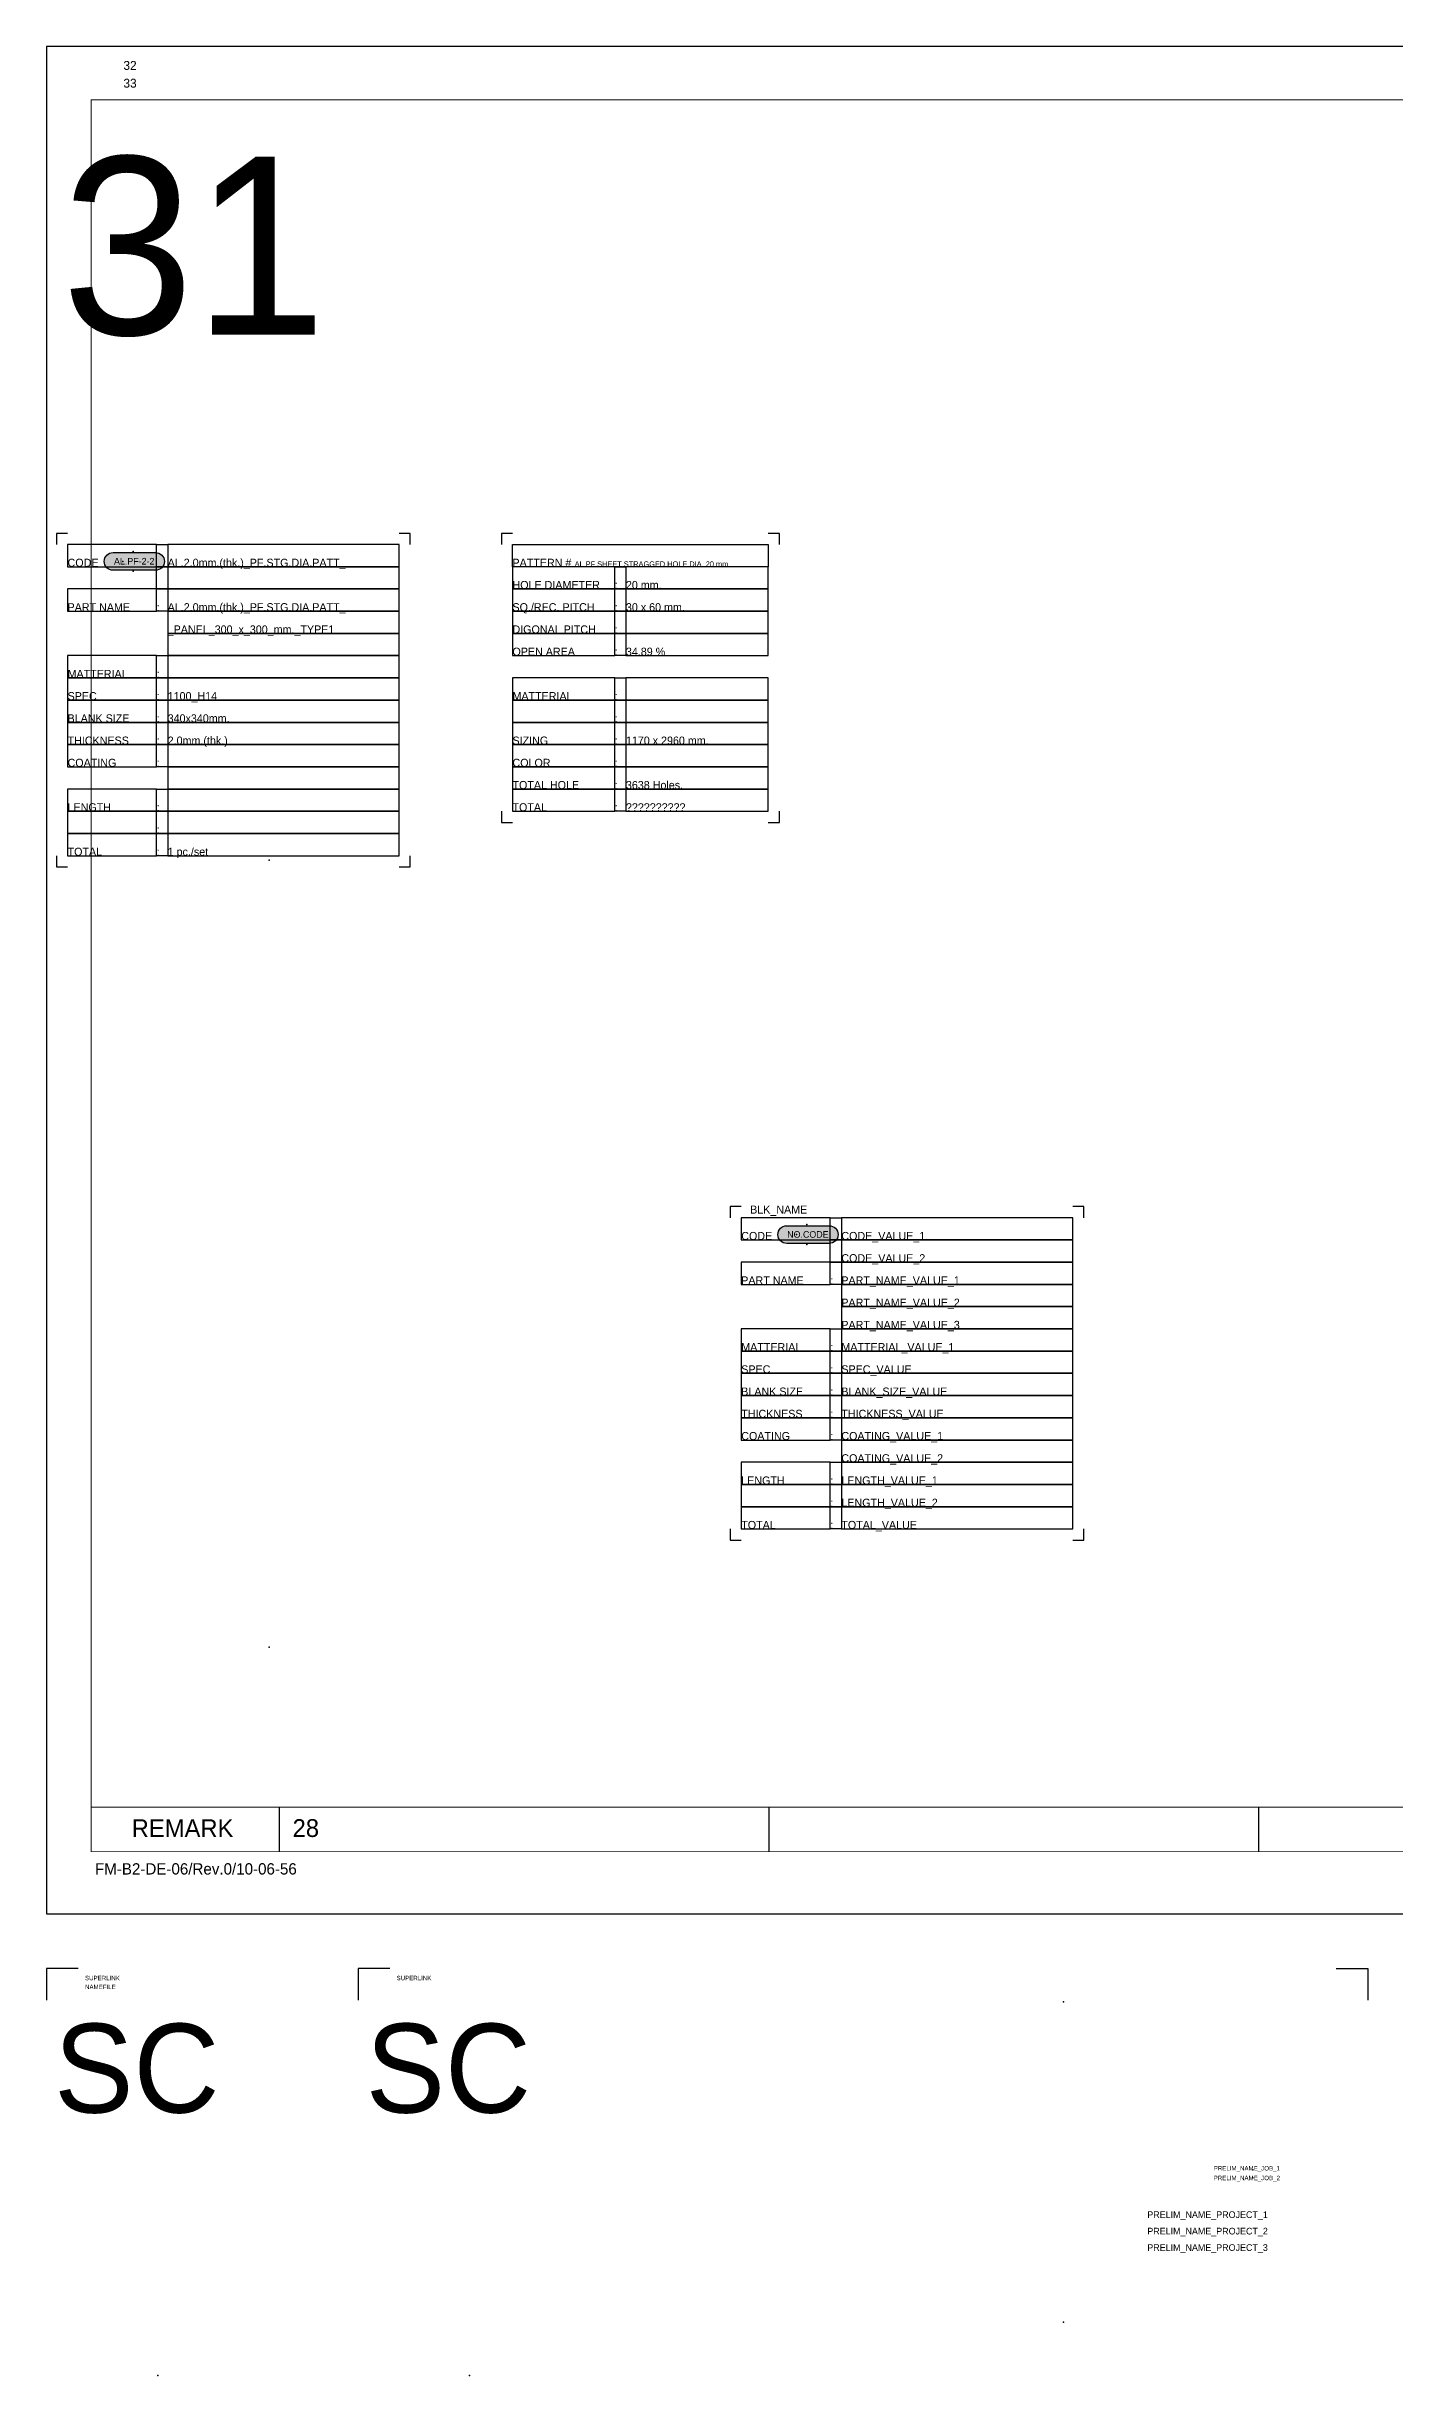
# Model space of a CAD drawing. Header units: millimetres. Extents: x -244126 to 368105, y -173968 to 259060.
# Drawn here: x 909 to 1212, y 893 to 1417 of the extents above; entities that cross this region are included whole.
import ezdxf
from ezdxf.enums import TextEntityAlignment as Align

# ---------------------------------------------------------------- set-up
doc = ezdxf.new("R2010")
doc.units = ezdxf.units.MM
doc.header["$MEASUREMENT"] = 0
doc.linetypes.add('005_GG_TA_LINE', pattern=[13.75, 5, -1.25, 1.25, -1.25, 5])
doc.linetypes.add('BORDER2', pattern=[22.224999999999998, 6.35, -3.175, 6.35, -3.175, 0, -3.175])
for name, color, linetype in [('000 - H A T C H', 8, 'Continuous'), ('000 - L I N E 0.1', 1, 'Continuous'), ('000 - SYMBOL CON', 1, 'Continuous'), ('000 - T E X T', 4, 'Continuous'), ('000 - TITLEBLOCK', 4, 'Continuous'), ('A04_TUBE SERIES', 7, 'Continuous'), ('A12_PERFORATED', 1, 'Continuous')]:
    doc.layers.add(name, color=color, linetype=linetype)
doc.styles.add('BROWALLIA', font='BrowalliaUPC.ttf')
doc.styles.add('century gothic111111', font='CordiaUPC.ttf')
doc.styles.add('Cetury Gothic', font='GOTHIC.TTF')
doc.styles.add('MtXpl_BrowalliaUPC', font='BrowalliaUPC.ttf')
doc.styles.add('TA', font='Cordia New.ttf', dxfattribs={"height": 4.5})

# ---------------------------------------------------------------- blocks, each defined once
blk = doc.blocks.new('A$C829836ee')
for p in [(0, 3), (0, -3)]:
    blk.add_point(p)
blk = doc.blocks.new('*U4953')
at = {"layer": '000 - H A T C H'}
h = blk.add_hatch(color=250, dxfattribs=at)
h.dxf.hatch_style = 1
edge = h.paths.add_edge_path()
edge.add_arc((10.22903233604088, -3.798085609518239), 1.999996526771562, 90, 270, ccw=False)
edge.add_line((10.22903233604088, -1.798089082746677), (19.7635130273643, -1.798089082746678))
edge.add_arc((19.7635130273643, -3.79808560951824), 1.999996526771562, -90, 90, ccw=False)
edge.add_line((19.7635130273643, -5.798082136289803), (10.22903233604088, -5.798082136289802))
at = {"layer": '000 - SYMBOL CON', "color": 2}
blk.add_lwpolyline([(10.22903233604088, -5.798082136289802, -0.9999999999999999), (10.22903233604088, -1.798089082746677), (19.7635130273643, -1.798089082746678, -0.9999999999999999), (19.7635130273643, -5.798082136289803)], format="xyb", close=True, dxfattribs=at)
at = {"layer": 'A04_TUBE SERIES', "color": 3}
blk.add_point((12.41344191073604, -3.798085609518238), dxfattribs=at)
at = {"layer": 'Defpoints', "color": 250}
for points in [[(0, 2.5), (-2.5, 2.5), (-2.5, 0)], [(77, 0), (77, 2.5), (74.5, 2.5)], [(-2.5, -70), (-2.5, -72.5), (0, -72.5)], [(74.5, -72.5), (77, -72.5), (77, -70)]]:
    blk.add_lwpolyline(points, dxfattribs=at)
for points in [[(0, -5), (20, -5), (20, 0), (0, 0)], [(20, 0), (22.5, 0), (22.5, -5), (20, -5)], [(22.5, -5), (74.5, -5), (74.5, 0), (22.5, 0)], [(20, -5), (22.5, -5), (22.5, -10), (20, -10)], [(22.5, -10), (74.5, -10), (74.5, -5), (22.5, -5)], [(0, -15), (20, -15), (20, -10), (0, -10)], [(20, -10), (22.5, -10), (22.5, -15), (20, -15)], [(22.5, -15), (74.5, -15), (74.5, -10), (22.5, -10)], [(22.5, -20), (74.5, -20), (74.5, -15), (22.5, -15)], [(22.5, -25), (74.5, -25), (74.5, -20), (22.5, -20)], [(0, -30), (20, -30), (20, -25), (0, -25)], [(20, -25), (22.5, -25), (22.5, -30), (20, -30)], [(22.5, -30), (74.5, -30), (74.5, -25), (22.5, -25)], [(0, -35), (20, -35), (20, -30), (0, -30)], [(20, -30), (22.5, -30), (22.5, -35), (20, -35)], [(22.5, -35), (74.5, -35), (74.5, -30), (22.5, -30)], [(0, -40), (20, -40), (20, -35), (0, -35)], [(20, -35), (22.5, -35), (22.5, -40), (20, -40)], [(22.5, -40), (74.5, -40), (74.5, -35), (22.5, -35)], [(0, -45), (20, -45), (20, -40), (0, -40)], [(20, -40), (22.5, -40), (22.5, -45), (20, -45)], [(22.5, -45), (74.5, -45), (74.5, -40), (22.5, -40)], [(0, -50), (20, -50), (20, -45), (0, -45)], [(20, -45), (22.5, -45), (22.5, -50), (20, -50)], [(22.5, -50), (74.5, -50), (74.5, -45), (22.5, -45)], [(22.5, -55), (74.5, -55), (74.5, -50), (22.5, -50)], [(0, -60), (20, -60), (20, -55), (0, -55)], [(20, -55), (22.5, -55), (22.5, -60), (20, -60)], [(22.5, -60), (74.5, -60), (74.5, -55), (22.5, -55)], [(0, -65), (20, -65), (20, -60), (0, -60)], [(20, -60), (22.5, -60), (22.5, -65), (20, -65)], [(22.5, -65), (74.5, -65), (74.5, -60), (22.5, -60)], [(0, -70), (20, -70), (20, -65), (0, -65)], [(20, -65), (22.5, -65), (22.5, -70), (20, -70)], [(22.5, -70), (74.5, -70), (74.5, -65), (22.5, -65)]]:
    blk.add_lwpolyline(points, close=True, dxfattribs=at)
at = {"xscale": 0.7454636594928784, "yscale": 0.7454636594928784, "zscale": 0.7454636594928784}
blk.add_blockref('A$C829836ee', (14.71024477253762, -3.798085609518238), dxfattribs=at)
at = {"layer": '000 - T E X T', "linetype": 'BORDER2', "style": 'TA'}
for s, p in [('CODE', (0, -5)), ('PART NAME', (0, -15)), (':', (20, -15)), ('MATTERIAL', (0, -30)), (':', (20, -30)), ('SPEC', (0, -35)), (':', (20, -35)), ('BLANK SIZE', (0, -40)), (':', (20, -40)), ('THICKNESS', (0, -45)), (':', (20, -45)), ('COATING', (0, -50)), (':', (20, -50)), ('LENGTH', (0, -60)), (':', (20, -60)), (':', (20, -65)), ('TOTAL', (0, -70)), (':', (20, -70))]:
    blk.add_text(s, height=1.8, dxfattribs=at).set_placement(p)
at = {"layer": '000 - T E X T', "style": 'TA', "flags": 1}
blk.add_attdef('BLK_NAME', (1.99330865365971, 0.9297913710984744), '', height=1.8, dxfattribs=at)
at = {"layer": '000 - T E X T', "style": 'MtXpl_BrowalliaUPC'}
blk.add_attdef('NO.CODE', text='', height=1.490927318985757, dxfattribs=at).set_placement((14.97744705607189, -3.762239535077827), align=Align.MIDDLE_CENTER)
at = {"layer": '000 - T E X T', "style": 'TA'}
for tag, p in [('CODE_VALUE_1', (22.5, -5)), ('CODE_VALUE_2', (22.5, -10)), ('PART_NAME_VALUE_1', (22.5, -15)), ('PART_NAME_VALUE_2', (22.5, -20)), ('PART_NAME_VALUE_3', (22.5, -25)), ('MATTERIAL_VALUE_1', (22.5, -30)), ('SPEC_VALUE', (22.5, -35)), ('BLANK_SIZE_VALUE', (22.5, -40)), ('THICKNESS_VALUE', (22.5, -45)), ('COATING_VALUE_1', (22.5, -50)), ('COATING_VALUE_2', (22.5, -55)), ('LENGTH_VALUE_1', (22.5, -60)), ('LENGTH_VALUE_2', (22.5, -65)), ('TOTAL_VALUE', (22.5, -70))]:
    blk.add_attdef(tag, p, '', height=1.8, dxfattribs=at)
blk = doc.blocks.new('A$C895ab30c')
at = {"layer": 'Defpoints', "color": 250}
blk.add_lwpolyline([(-3.552713678800501e-15, 2.5), (-2.500000000000004, 2.5), (-2.500000000000004, 0)], dxfattribs=at)
blk = doc.blocks.new('*U77')
at = {"layer": 'Defpoints', "color": 250}
for points in [[(0, 0), (57.5, 0), (57.5, -5), (0, -5)], [(0, -10), (23, -10), (23, -5), (0, -5)], [(23, -5), (25.5, -5), (25.5, -10), (23, -10)], [(25.5, -10), (57.5, -10), (57.5, -5), (25.5, -5)], [(0, -15), (23, -15), (23, -10), (0, -10)], [(23, -10), (25.5, -10), (25.5, -15), (23, -15)], [(25.5, -15), (57.5, -15), (57.5, -10), (25.5, -10)], [(0, -20), (23, -20), (23, -15), (0, -15)], [(23, -15), (25.5, -15), (25.5, -20), (23, -20)], [(25.5, -20), (57.5, -20), (57.5, -15), (25.5, -15)], [(0, -25), (23, -25), (23, -20), (0, -20)], [(23, -20), (25.5, -20), (25.5, -25), (23, -25)], [(25.5, -25), (57.5, -25), (57.5, -20), (25.5, -20)], [(0, -35), (23, -35), (23, -30), (0, -30)], [(23, -30), (25.5, -30), (25.5, -35), (23, -35)], [(25.5, -35), (57.5, -35), (57.5, -30), (25.5, -30)], [(0, -40), (23, -40), (23, -35), (0, -35)], [(23, -35), (25.5, -35), (25.5, -40), (23, -40)], [(25.5, -40), (57.5, -40), (57.5, -35), (25.5, -35)], [(0, -45), (23, -45), (23, -40), (0, -40)], [(23, -40), (25.5, -40), (25.5, -45), (23, -45)], [(25.5, -45), (57.5, -45), (57.5, -40), (25.5, -40)], [(0, -50), (23, -50), (23, -45), (0, -45)], [(23, -45), (25.5, -45), (25.5, -50), (23, -50)], [(25.5, -50), (57.5, -50), (57.5, -45), (25.5, -45)], [(0, -55), (23, -55), (23, -50), (0, -50)], [(23, -50), (25.5, -50), (25.5, -55), (23, -55)], [(25.5, -55), (57.5, -55), (57.5, -50), (25.5, -50)], [(0, -60), (23, -60), (23, -55), (0, -55)], [(23, -55), (25.5, -55), (25.5, -60), (23, -60)], [(25.5, -60), (57.5, -60), (57.5, -55), (25.5, -55)]]:
    blk.add_lwpolyline(points, close=True, dxfattribs=at)
blk.add_blockref('A$C895ab30c', (0, 0))
for p, rotation in [((57.5, 0), 270), ((0, -60), 90), ((57.5, -60), 180)]:
    blk.add_blockref('A$C895ab30c', p, dxfattribs=dict(rotation=rotation))
at = {"style": 'TA', "flags": 1}
blk.add_attdef('BLK_NAME', (-3.552713678800501e-15, 2.5), '', height=1.8, dxfattribs=at)
at = {"layer": '000 - T E X T', "linetype": 'BORDER2', "style": 'TA'}
for s, p in [('PATTERN #', (0, -5)), ('HOLE DIAMETER', (0, -10)), (':', (23, -10)), ('SQ./REC. PITCH', (0, -15)), (':', (23, -15)), ('DIGONAL PITCH', (0, -20)), (':', (23, -20)), ('OPEN AREA', (0, -25)), (':', (23, -25)), ('MATTERIAL', (0, -35)), (':', (23, -35)), (':', (23, -40)), ('SIZING', (0, -45)), (':', (23, -45)), ('COLOR ', (0, -50)), (':', (23, -50)), ('TOTAL HOLE', (0, -55)), (':', (23, -55)), ('TOTAL ', (0, -60)), (':', (23, -60))]:
    blk.add_text(s, height=1.8, dxfattribs=at).set_placement(p)
at = {"layer": '000 - T E X T', "style": 'TA'}
for tag, p, height in [('PATTERN_DNCE', (13.97398693914147, -5), 1.2), ('HOLE_DIAMETER_VALUE', (25.5, -10), 1.8), ('SQUARE/REC_PITCH_VALUE', (25.5, -15), 1.8), ('DIGONAL_PITCH_VALUE', (25.5, -20), 1.8), ('OPEN_AREA_VALUE', (25.5, -25), 1.8), ('MATTERIAL_VALUE_1', (25.5, -35), 1.8), ('MATTERIAL_VALUE2', (25.5, -40), 1.8), ('SIZING_VALUE', (25.5, -45), 1.8), ('COATING_VALUE_2', (25.5, -50), 1.8), ('TOTAL_HOLE_VALUE', (25.5, -55), 1.8), ('TOTAL_VALUE', (25.5, -60), 1.8)]:
    blk.add_attdef(tag, p, '', height=height, dxfattribs=at)
blk = doc.blocks.new('A$Cfd196da9')
at = {"color": 0, "linetype": 'ByBlock', "const_width": 0.1}
blk.add_lwpolyline([(-143.5, -98.00000000003524), (96.5, -98.00000000003524), (96.5, 98.99999999999818), (-143.5, 98.99999999999818)], close=True, dxfattribs=at)
blk = doc.blocks.new('*U1670')
at = {"linetype": '005_GG_TA_LINE'}
for p in [(50, 236.9999999999629), (50, 59.99999999992951)]:
    blk.add_point(p, dxfattribs=at)
at = {"layer": '000 - L I N E 0.1', "color": 21, "linetype": 'Continuous'}
for points in [[(14.23942678061212, 420), (0, 420), (0, 405.7605732193879)], [(0, 14.23942678061212), (0, 0), (14.23942678061212, 0)]]:
    blk.add_lwpolyline(points, dxfattribs=at)
at = {"layer": '000 - T E X T', "color": 3}
for p, q in [((52.29530182271264, 23.99999999992997), (52.29530182271264, 13.99999999992997)), ((162.374751367508, 13.99999999992997), (162.374751367508, 23.99999999992997)), ((272.454200912307, 13.99999999992997), (272.4542009123106, 23.99999999992997))]:
    blk.add_line(p, q, dxfattribs=at)
at = {"layer": '000 - T E X T', "color": 3, "const_width": 0.2}
blk.add_lwpolyline([(10, 23.99999999992997), (490, 23.99999999992997)], dxfattribs=at)
at = {"layer": '000 - TITLEBLOCK', "color": 250}
blk.add_lwpolyline([(0, 0), (594, 0), (594, 420), (0, 420)], close=True, dxfattribs=at)
at = {"layer": '000 - T E X T', "color": 3, "xscale": 2, "yscale": 2, "zscale": 2}
blk.add_blockref('A$Cfd196da9', (297, 210), dxfattribs=at)
at = {"color": 4, "insert": (19.11776528616974, 21.28120582515294), "char_height": 4, "width": 228.2469897526464, "attachment_point": 1, "style": 'BROWALLIA'}
blk.add_mtext('{\\fCentury Gothic|b0|i0|c0|p34;REMARK}', dxfattribs=at)
at = {"color": 4, "style": 'TA'}
blk.add_attdef('PAPER_SIZE', text='', height=2.501996734691533, dxfattribs=at).set_placement((568.5990135701577, 9.974056278897478), align=Align.MIDDLE_RIGHT)
blk.add_attdef('SCALE_SIZE', text='', height=2.501996734691533, dxfattribs=at).set_placement((573.5108402257829, 10.02616452662733), align=Align.MIDDLE_LEFT)
at = {"layer": '000 - H A T C H', "color": 4, "insert": (10.87286736952956, 11.39760641109569), "char_height": 2.542754782252207, "attachment_point": 1, "style": 'century gothic111111'}
blk.add_mtext('FM-B2-DE-06/Rev.0/10-06-56', dxfattribs=at)
at = {"layer": '000 - T E X T', "color": 250, "style": 'TA'}
for tag, height, p in [('SUPERLINK', 2, (17.26463526980069, 415.7653398632592)), ('NAMEFILE', 2, (17.26463526980069, 411.7648986908698)), ('SC', 40, (3.363757568388337, 375.2105322544021))]:
    blk.add_attdef(tag, text='', height=height, dxfattribs=at).set_placement(p, align=Align.MIDDLE_LEFT)
at = {"layer": '000 - T E X T', "color": 4, "style": 'TA'}
for tag, height, p in [('NAME_JOB_1', 2, (523.6650049813361, 338.2500439985579)), ('NAME_JOB_2', 2, (523.6650049813361, 333.8867485748833)), ('NAME_PROJECT_1', 3, (493.8065500009579, 318.9690721230327)), ('NAME_PROJECT_2', 3, (493.8065500009579, 311.569072123033)), ('NAME_PROJECT_3', 3, (493.8065500009579, 304.1690721230334)), ('CODE_VALUE_1', 1.9, (521.1485223883988, 289.1219760909862)), ('CODE_VALUE_2', 1.9, (521.1485223883988, 283.1219760909862)), ('PART_NAME_VALUE_1', 1.9, (521.1485223883988, 275.8743451299797)), ('PART_NAME_VALUE_2', 1.9, (521.1485223883988, 269.8743451299797)), ('PART_NAME_VALUE_3', 1.9, (521.1485223883988, 263.8743451299797)), ('MATTERIAL_VALUE_1', 3.6, (521.9568614150412, 256.9034935403442)), ('SPEC_VALUE', 3.6, (521.9568614150412, 248.684110886712)), ('THICKNESS_VALUE', 3.6, (521.9568614150412, 240.5284461369492)), ('COATING_VALUE_1', 3.6, (521.9568614150412, 232.5002113758082)), ('COATING_VALUE_2', 3.6, (521.9568614150412, 224.4719766146673)), ('NAME_TITLE_1', 2.4, (494.5065500009587, 77.61733796621047)), ('NAME_TITLE_2', 2.4, (494.5065500009587, 70.95733796621062)), ('NAME_TITLE_3', 2.4, (494.5065500009587, 64.29733796621076)), ('DRAWING_NO1', 2.4, (494.6108710958615, 32.91537826389776)), ('DRAWING_NO2', 2.4, (494.6108710958615, 24.91449591911896))]:
    blk.add_attdef(tag, text='', height=height, dxfattribs=at).set_placement(p, align=Align.MIDDLE_LEFT)
for tag, p in [('NAME_DAFT', (553.4109758988125, 136.2160752078244)), ('NAME_CHECKED', (553.4109758988125, 122.5951696465036)), ('NAME_DESIGNER', (553.4109758988125, 109.2112607215558)), ('NAME_DESIGN_MGR', (553.4109758988125, 95.11636188748889))]:
    blk.add_attdef(tag, text='', height=3.6, dxfattribs=at).set_placement(p, align=Align.MIDDLE_CENTER)
for tag, p, height in [('REV', (553.5263021051287, 50.24995384904196), 3.7529951020373), ('NAME_REMARK', (55.28589976401418, 17.30396926597859), 4)]:
    blk.add_attdef(tag, p, '', height=height, dxfattribs=at)
at = {"layer": '000 - T E X T', "color": 4, "style": 'Cetury Gothic'}
for tag, p in [('SHEET_NO.', (561.5789428620446, 33.99774362902372)), ('TOTAL_SHEET_NO.', (560.9658428601324, 17.63984143132984))]:
    blk.add_attdef(tag, text='', height=3.6, dxfattribs=at).set_placement(p, align=Align.CENTER)

msp = doc.modelspace()

# ---------------------------------------------------------------- hatches: boundary and pattern name
at = {"layer": '000 - H A T C H'}
h = msp.add_hatch(color=250, dxfattribs=at)
h.dxf.hatch_style = 1
edge = h.paths.add_edge_path()
edge.add_arc((1075.49881582252, 1149.705446012952), 1.999996526771562, 90, 270, ccw=False)
edge.add_line((1075.49881582252, 1151.705442539723), (1085.033296513843, 1151.705442539723))
edge.add_arc((1085.033296513843, 1149.705446012952), 1.999996526771562, -90, 90, ccw=False)
edge.add_line((1085.033296513843, 1147.70544948618), (1075.49881582252, 1147.70544948618))

# ---------------------------------------------------------------- linework, layer by layer
for p in [(1137.666463933691, 977.1111668986532), (1180.288604478159, 939.3771959074747), (1180.288604478159, 937.5250241264512), (1137.666463933691, 905.1111668986823)]:
    msp.add_point(p)
at = {"linetype": '005_GG_TA_LINE'}
for p in [(934.1376248644176, 893.1111668986347), (1004.166463933691, 893.1111668986347)]:
    msp.add_point(p, dxfattribs=at)
at = {"layer": '000 - L I N E 0.1', "color": 21, "linetype": 'Continuous'}
for points in [[(916.2573382547237, 984.6111668986532), (909.1376248644176, 984.6111668986532), (909.1376248644176, 977.4914535083471)], [(986.2861773239968, 984.6111668986532), (979.1664639336907, 984.6111668986532), (979.1664639336907, 977.4914535083471)], [(1199.017911474112, 984.6111668986532), (1206.137624864418, 984.6111668986532), (1206.137624864418, 977.4914535083471)]]:
    msp.add_lwpolyline(points, dxfattribs=at)
at = {"layer": '000 - SYMBOL CON', "color": 2}
msp.add_lwpolyline([(1075.49881582252, 1147.70544948618, -0.9999999999999999), (1075.49881582252, 1151.705442539723), (1085.033296513843, 1151.705442539723, -0.9999999999999999), (1085.033296513843, 1147.70544948618)], format="xyb", close=True, dxfattribs=at)
at = {"layer": 'A04_TUBE SERIES', "color": 3}
msp.add_point((1077.683225397215, 1149.705446012952), dxfattribs=at)
at = {"layer": 'Defpoints', "color": 250}
for points in [[(1065.269783486479, 1156.00353162247), (1062.769783486479, 1156.00353162247), (1062.769783486479, 1153.50353162247)], [(1142.269783486479, 1153.50353162247), (1142.269783486479, 1156.00353162247), (1139.769783486479, 1156.00353162247)], [(1062.769783486479, 1083.50353162247), (1062.769783486479, 1081.00353162247), (1065.269783486479, 1081.00353162247)], [(1139.769783486479, 1081.00353162247), (1142.269783486479, 1081.00353162247), (1142.269783486479, 1083.50353162247)]]:
    msp.add_lwpolyline(points, dxfattribs=at)
for points in [[(1065.269783486479, 1148.50353162247), (1085.269783486479, 1148.50353162247), (1085.269783486479, 1153.50353162247), (1065.269783486479, 1153.50353162247)], [(1085.269783486479, 1153.50353162247), (1087.769783486479, 1153.50353162247), (1087.769783486479, 1148.50353162247), (1085.269783486479, 1148.50353162247)], [(1087.769783486479, 1148.50353162247), (1139.769783486479, 1148.50353162247), (1139.769783486479, 1153.50353162247), (1087.769783486479, 1153.50353162247)], [(1085.269783486479, 1148.50353162247), (1087.769783486479, 1148.50353162247), (1087.769783486479, 1143.50353162247), (1085.269783486479, 1143.50353162247)], [(1087.769783486479, 1143.50353162247), (1139.769783486479, 1143.50353162247), (1139.769783486479, 1148.50353162247), (1087.769783486479, 1148.50353162247)], [(1065.269783486479, 1138.50353162247), (1085.269783486479, 1138.50353162247), (1085.269783486479, 1143.50353162247), (1065.269783486479, 1143.50353162247)], [(1085.269783486479, 1143.50353162247), (1087.769783486479, 1143.50353162247), (1087.769783486479, 1138.50353162247), (1085.269783486479, 1138.50353162247)], [(1087.769783486479, 1138.50353162247), (1139.769783486479, 1138.50353162247), (1139.769783486479, 1143.50353162247), (1087.769783486479, 1143.50353162247)], [(1087.769783486479, 1133.50353162247), (1139.769783486479, 1133.50353162247), (1139.769783486479, 1138.50353162247), (1087.769783486479, 1138.50353162247)], [(1087.769783486479, 1128.50353162247), (1139.769783486479, 1128.50353162247), (1139.769783486479, 1133.50353162247), (1087.769783486479, 1133.50353162247)], [(1065.269783486479, 1123.50353162247), (1085.269783486479, 1123.50353162247), (1085.269783486479, 1128.50353162247), (1065.269783486479, 1128.50353162247)], [(1085.269783486479, 1128.50353162247), (1087.769783486479, 1128.50353162247), (1087.769783486479, 1123.50353162247), (1085.269783486479, 1123.50353162247)], [(1087.769783486479, 1123.50353162247), (1139.769783486479, 1123.50353162247), (1139.769783486479, 1128.50353162247), (1087.769783486479, 1128.50353162247)], [(1065.269783486479, 1118.50353162247), (1085.269783486479, 1118.50353162247), (1085.269783486479, 1123.50353162247), (1065.269783486479, 1123.50353162247)], [(1085.269783486479, 1123.50353162247), (1087.769783486479, 1123.50353162247), (1087.769783486479, 1118.50353162247), (1085.269783486479, 1118.50353162247)], [(1087.769783486479, 1118.50353162247), (1139.769783486479, 1118.50353162247), (1139.769783486479, 1123.50353162247), (1087.769783486479, 1123.50353162247)], [(1065.269783486479, 1113.50353162247), (1085.269783486479, 1113.50353162247), (1085.269783486479, 1118.50353162247), (1065.269783486479, 1118.50353162247)], [(1085.269783486479, 1118.50353162247), (1087.769783486479, 1118.50353162247), (1087.769783486479, 1113.50353162247), (1085.269783486479, 1113.50353162247)], [(1087.769783486479, 1113.50353162247), (1139.769783486479, 1113.50353162247), (1139.769783486479, 1118.50353162247), (1087.769783486479, 1118.50353162247)], [(1065.269783486479, 1108.50353162247), (1085.269783486479, 1108.50353162247), (1085.269783486479, 1113.50353162247), (1065.269783486479, 1113.50353162247)], [(1085.269783486479, 1113.50353162247), (1087.769783486479, 1113.50353162247), (1087.769783486479, 1108.50353162247), (1085.269783486479, 1108.50353162247)], [(1087.769783486479, 1108.50353162247), (1139.769783486479, 1108.50353162247), (1139.769783486479, 1113.50353162247), (1087.769783486479, 1113.50353162247)], [(1065.269783486479, 1103.50353162247), (1085.269783486479, 1103.50353162247), (1085.269783486479, 1108.50353162247), (1065.269783486479, 1108.50353162247)], [(1085.269783486479, 1108.50353162247), (1087.769783486479, 1108.50353162247), (1087.769783486479, 1103.50353162247), (1085.269783486479, 1103.50353162247)], [(1087.769783486479, 1103.50353162247), (1139.769783486479, 1103.50353162247), (1139.769783486479, 1108.50353162247), (1087.769783486479, 1108.50353162247)], [(1087.769783486479, 1098.50353162247), (1139.769783486479, 1098.50353162247), (1139.769783486479, 1103.50353162247), (1087.769783486479, 1103.50353162247)], [(1065.269783486479, 1093.50353162247), (1085.269783486479, 1093.50353162247), (1085.269783486479, 1098.50353162247), (1065.269783486479, 1098.50353162247)], [(1085.269783486479, 1098.50353162247), (1087.769783486479, 1098.50353162247), (1087.769783486479, 1093.50353162247), (1085.269783486479, 1093.50353162247)], [(1087.769783486479, 1093.50353162247), (1139.769783486479, 1093.50353162247), (1139.769783486479, 1098.50353162247), (1087.769783486479, 1098.50353162247)], [(1065.269783486479, 1088.50353162247), (1085.269783486479, 1088.50353162247), (1085.269783486479, 1093.50353162247), (1065.269783486479, 1093.50353162247)], [(1085.269783486479, 1093.50353162247), (1087.769783486479, 1093.50353162247), (1087.769783486479, 1088.50353162247), (1085.269783486479, 1088.50353162247)], [(1087.769783486479, 1088.50353162247), (1139.769783486479, 1088.50353162247), (1139.769783486479, 1093.50353162247), (1087.769783486479, 1093.50353162247)], [(1065.269783486479, 1083.50353162247), (1085.269783486479, 1083.50353162247), (1085.269783486479, 1088.50353162247), (1065.269783486479, 1088.50353162247)], [(1085.269783486479, 1088.50353162247), (1087.769783486479, 1088.50353162247), (1087.769783486479, 1083.50353162247), (1085.269783486479, 1083.50353162247)], [(1087.769783486479, 1083.50353162247), (1139.769783486479, 1083.50353162247), (1139.769783486479, 1088.50353162247), (1087.769783486479, 1088.50353162247)]]:
    msp.add_lwpolyline(points, close=True, dxfattribs=at)

# ---------------------------------------------------------------- block references
ref = msp.add_blockref('*U1670', (909.1376248644176, 996.91587985557))
ref.add_attrib('NAME_REMARK', '28', (964.4235246284318, 1014.219849121549), dxfattribs={"layer": '000 - T E X T', "color": 4, "height": 4, "style": 'TA'})
ref.add_attrib('SC', '31', dxfattribs={"layer": '000 - T E X T', "color": 250, "height": 40, "style": 'TA'}).set_placement((912.5013824328059, 1372.126412109972), align=Align.MIDDLE_LEFT)
ref.add_attrib('SUPERLINK', '32', dxfattribs={"layer": '000 - T E X T', "color": 250, "height": 2, "style": 'TA'}).set_placement((926.4022601342183, 1412.681219718829), align=Align.MIDDLE_LEFT)
ref.add_attrib('NAMEFILE', '33', dxfattribs={"layer": '000 - T E X T', "color": 250, "height": 2, "style": 'TA'}).set_placement((926.4022601342183, 1408.68077854644), align=Align.MIDDLE_LEFT)
at = {"xscale": 0.7454636594928784, "yscale": 0.7454636594928784, "zscale": 0.7454636594928784}
msp.add_blockref('A$C829836ee', (1079.980028259016, 1149.705446012952), dxfattribs=at)
at = {"layer": '000 - T E X T'}
msp.add_blockref('*U4953', (913.849297397343, 1304.924017711606), dxfattribs=at).add_auto_attribs({'NO.CODE': 'AL.PF-2-2', 'CODE_VALUE_1': 'AL.2.0mm.(thk.)_PF.STG.DIA.PATT_', 'PART_NAME_VALUE_1': 'AL.2.0mm.(thk.)_PF.STG.DIA.PATT_', 'PART_NAME_VALUE_2': '_PANEL_300_x_300_mm._TYPE1', 'SPEC_VALUE': '1100_H14', 'BLANK_SIZE_VALUE': '340x340mm. ', 'THICKNESS_VALUE': '2.0mm.(thk.)', 'TOTAL_VALUE': '1 pc./set'})
at = {"layer": 'A12_PERFORATED'}
msp.add_blockref('*U77', (1013.849297397339, 1304.924017711606), dxfattribs=at).add_auto_attribs({'PATTERN_DNCE': 'AL.PF.SHEET STRAGGED HOLE DIA. 20 mm.', 'HOLE_DIAMETER_VALUE': '20 mm.', 'SQUARE/REC_PITCH_VALUE': '30 x 60 mm.', 'OPEN_AREA_VALUE': '34.89 %', 'SIZING_VALUE': '1170 x 2960 mm.', 'TOTAL_HOLE_VALUE': '3638 Holes.', 'TOTAL_VALUE': 'ตามใบสั่งงาน'})

# ---------------------------------------------------------------- texts
at = {"layer": '000 - T E X T', "linetype": 'BORDER2', "style": 'TA'}
for s, p in [('CODE', (1065.269783486479, 1148.50353162247)), ('PART NAME', (1065.269783486479, 1138.50353162247)), (':', (1085.269783486479, 1138.50353162247)), ('MATTERIAL', (1065.269783486479, 1123.50353162247)), (':', (1085.269783486479, 1123.50353162247)), ('SPEC', (1065.269783486479, 1118.50353162247)), (':', (1085.269783486479, 1118.50353162247)), ('BLANK SIZE', (1065.269783486479, 1113.50353162247)), (':', (1085.269783486479, 1113.50353162247)), ('THICKNESS', (1065.269783486479, 1108.50353162247)), ('COATING', (1065.269783486479, 1103.50353162247)), (':', (1085.269783486479, 1108.50353162247)), (':', (1085.269783486479, 1103.50353162247)), ('LENGTH', (1065.269783486479, 1093.50353162247)), (':', (1085.269783486479, 1093.50353162247)), (':', (1085.269783486479, 1088.50353162247)), ('TOTAL', (1065.269783486479, 1083.50353162247)), (':', (1085.269783486479, 1083.50353162247))]:
    msp.add_text(s, height=1.8, dxfattribs=at).set_placement(p)
at = {"layer": '000 - T E X T', "style": 'TA', "flags": 1}
msp.add_attdef('BLK_NAME', (1067.263092140138, 1154.433322993568), '', height=1.8, dxfattribs=at)
at = {"layer": '000 - T E X T', "style": 'BROWALLIA'}
msp.add_attdef('NO.CODE', text='NO.', height=1.490927318985757, dxfattribs=at).set_placement((1080.247230542551, 1149.741292087392), align=Align.MIDDLE_CENTER)
at = {"layer": '000 - T E X T', "style": 'TA'}
for tag, p in [('CODE_VALUE_1', (1087.769783486479, 1148.50353162247)), ('CODE_VALUE_2', (1087.769783486479, 1143.50353162247)), ('PART_NAME_VALUE_1', (1087.769783486479, 1138.50353162247)), ('PART_NAME_VALUE_2', (1087.769783486479, 1133.50353162247)), ('PART_NAME_VALUE_3', (1087.769783486479, 1128.50353162247)), ('MATTERIAL_VALUE_1', (1087.769783486479, 1123.50353162247)), ('SPEC_VALUE', (1087.769783486479, 1118.50353162247)), ('BLANK_SIZE_VALUE', (1087.769783486479, 1113.50353162247)), ('THICKNESS_VALUE', (1087.769783486479, 1108.50353162247)), ('COATING_VALUE_1', (1087.769783486479, 1103.50353162247)), ('COATING_VALUE_2', (1087.769783486479, 1098.50353162247)), ('LENGTH_VALUE_1', (1087.769783486479, 1093.50353162247)), ('LENGTH_VALUE_2', (1087.769783486479, 1088.50353162247)), ('TOTAL_VALUE', (1087.769783486479, 1083.50353162247))]:
    msp.add_attdef(tag, p, '', height=1.8, dxfattribs=at)
at = {"layer": '000 - T E X T', "color": 250, "style": 'TA'}
for tag, height, p in [('SUPERLINK', 1, (917.769942499318, 982.4938368302828)), ('NAMEFILE', 1, (917.769942499318, 980.4936162440881)), ('SUPERLINK', 1, (987.798781568591, 982.4938368302828)), ('SC', 20, (910.8195036486118, 962.2164330258543)), ('SC', 20, (980.8483427178849, 962.2164330258543))]:
    msp.add_attdef(tag, text='', height=height, dxfattribs=at).set_placement(p, align=Align.MIDDLE_LEFT)
at = {"layer": '000 - T E X T', "color": 4, "style": 'TA'}
for tag, height, p in [('PRELIM_NAME_JOB_1', 1, (1171.470127355086, 939.7066718382885)), ('PRELIM_NAME_JOB_2', 1, (1171.470127355086, 937.5250241264512)), ('PRELIM_NAME_PROJECT_1', 1.5, (1156.540899864897, 929.266296451352)), ('PRELIM_NAME_PROJECT_2', 1.5, (1156.540899864897, 925.5662964513522)), ('PRELIM_NAME_PROJECT_3', 1.5, (1156.540899864897, 921.8662964513524))]:
    msp.add_attdef(tag, text='', height=height, dxfattribs=at).set_placement(p, align=Align.MIDDLE_LEFT)

doc.saveas('drawing.dxf')
